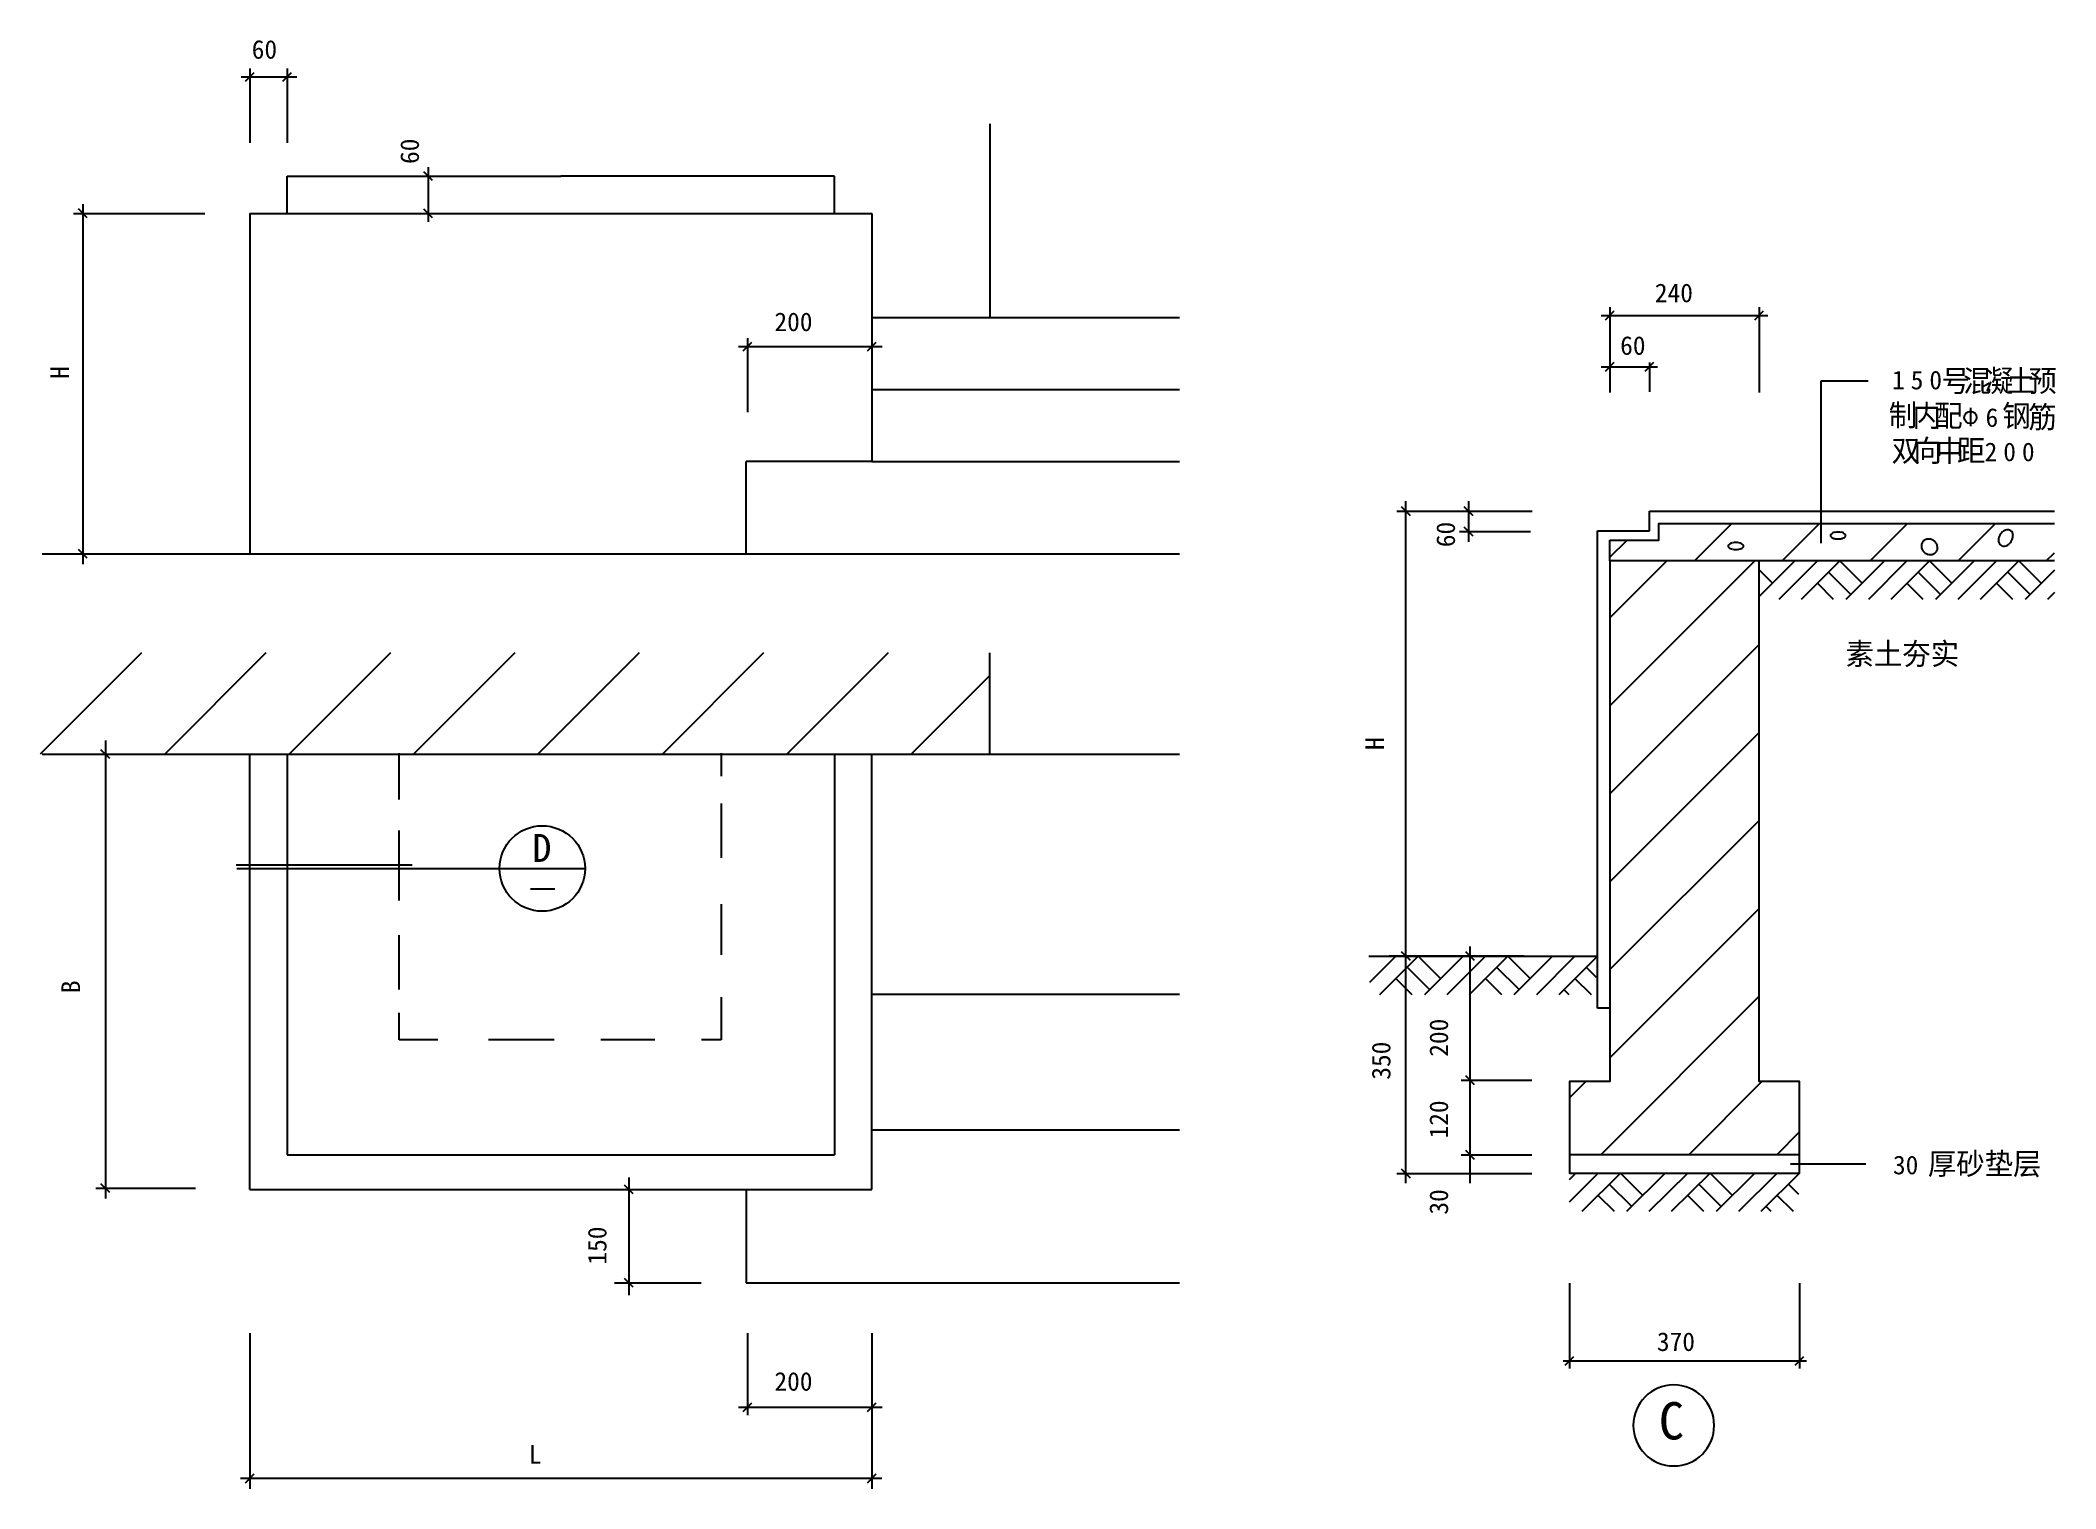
# Model space of a CAD drawing. Header units: metres. Extents: x 469 to 577, y 278 to 356.
import ezdxf

# ---------------------------------------------------------------- set-up
doc = ezdxf.new("R2010")
doc.units = ezdxf.units.M

msp = doc.modelspace()

# ---------------------------------------------------------------- linework, layer by layer
for p, q in [((480.69, 354.42), (480.69, 350.45)), ((482.69, 354.42), (482.69, 350.45)), ((480.22, 353.98), (483.21, 353.98)), ((490.24, 349.14), (490.24, 346.21)), ((482.69, 348.65), (497.35, 348.65)), ((482.69, 346.65), (482.69, 348.65)), ((512.02, 348.65), (497.35, 348.65)), ((512.02, 346.65), (512.02, 348.65)), ((471.74, 347.15), (471.74, 327.86)), ((471.23, 346.66), (478.27, 346.66)), ((553.57, 341.64), (553.57, 337.07)), ((561.57, 341.64), (561.57, 337.07)), ((514.02, 341.09), (530.5, 341.09)), ((553.11, 341.19), (562.03, 341.19)), ((506.88, 339.53), (514.57, 339.53)), ((507.35, 339.97), (507.35, 336)), ((553.1, 338.44), (556.12, 338.44)), ((555.69, 338.67), (555.69, 337.09)), ((514.02, 337.23), (530.5, 337.23)), ((564.9, 328.98), (564.9, 337.68)), ((564.9, 337.68), (567.41, 337.68)), ((572.89, 336.24), (572.89, 335.25)), ((514.02, 333.36), (530.5, 333.36)), ((549.41, 330.69), (542.16, 330.69)), ((542.64, 294.69), (542.64, 331.23)), ((546.01, 329.06), (546.01, 331.23)), ((555.69, 330.71), (562.24, 330.71)), ((555.69, 329.64), (555.69, 330.71)), ((562.24, 330.71), (577.39, 330.71)), ((549.31, 329.6), (545.52, 329.6)), ((552.9, 304.06), (552.9, 329.64)), ((552.9, 329.64), (555.69, 329.64)), ((558.1, 328.04), (560.1, 330.04)), ((562.81, 328.04), (564.81, 330.04)), ((567.52, 328.04), (569.52, 330.04)), ((572.24, 328.04), (574.24, 330.04)), ((553.57, 328.23), (554.49, 329.14)), ((576.95, 328.04), (577.39, 328.47)), ((553.57, 320.27), (561.34, 328.04)), ((553.57, 324.98), (556.62, 328.04)), ((563.49, 328.04), (561.57, 326.12)), ((562.29, 326.84), (561.57, 327.56)), ((564.69, 328.04), (562.62, 325.97)), ((565.89, 328.04), (563.82, 325.97)), ((566.49, 326.24), (565.29, 327.44)), ((567.09, 326.84), (565.89, 328.04)), ((568.29, 328.04), (566.22, 325.97)), ((569.49, 328.04), (567.42, 325.97)), ((570.69, 328.04), (568.62, 325.97)), ((571.29, 326.24), (570.09, 327.44)), ((571.89, 326.84), (570.69, 328.04)), ((573.09, 328.04), (571.02, 325.97)), ((574.29, 328.04), (572.22, 325.97)), ((575.49, 328.04), (573.42, 325.97)), ((576.09, 326.24), (574.89, 327.44)), ((576.69, 326.84), (575.49, 328.04)), ((577.39, 327.54), (575.82, 325.97)), ((565.56, 325.97), (564.69, 326.84)), ((570.36, 325.97), (569.49, 326.84)), ((575.16, 325.97), (574.29, 326.84)), ((577.39, 326.34), (577.02, 325.97)), ((474.89, 323.1), (469.46, 317.68)), ((481.55, 323.1), (476.13, 317.68)), ((488.22, 323.1), (482.8, 317.68)), ((494.89, 323.1), (489.46, 317.68)), ((501.55, 323.1), (496.13, 317.68)), ((508.22, 323.1), (502.8, 317.68)), ((514.89, 323.1), (509.46, 317.68)), ((553.57, 315.56), (561.57, 323.56)), ((520.34, 321.89), (516.13, 317.68)), ((553.57, 310.84), (561.57, 318.84)), ((472.95, 318.41), (472.95, 293.86)), ((482.69, 317.68), (482.69, 296.21)), ((488.69, 315.24), (488.69, 317.73)), ((505.94, 317.73), (505.94, 316.49)), ((512.02, 317.68), (512.02, 296.21)), ((520.34, 317.68), (530.5, 317.68)), ((505.94, 315.03), (505.94, 312.13)), ((488.69, 309.84), (488.69, 313.58)), ((553.57, 306.13), (561.57, 314.13)), ((479.99, 311.55), (498.65, 311.55)), ((495.73, 310.46), (497.04, 310.46)), ((505.94, 309.63), (505.94, 306.93)), ((553.57, 301.41), (561.57, 309.41)), ((488.69, 305.06), (488.69, 307.97)), ((540.65, 306.86), (552.9, 306.86)), ((542.1, 306.86), (540.69, 305.44)), ((543.3, 306.86), (541.23, 304.78)), ((548.97, 306.86), (541.75, 306.86)), ((544.5, 305.66), (543.3, 306.86)), ((545.7, 306.86), (543.63, 304.78)), ((546.9, 306.86), (544.83, 304.78)), ((548.1, 306.86), (546.03, 304.78)), ((546.08, 294.69), (546.08, 307.37)), ((549.3, 305.66), (548.1, 306.86)), ((550.5, 306.86), (548.43, 304.78)), ((551.7, 306.86), (549.63, 304.78)), ((552.9, 306.86), (550.83, 304.78)), ((542.98, 304.78), (542.1, 305.66)), ((543.9, 305.06), (542.7, 306.26)), ((547.78, 304.78), (546.9, 305.66)), ((548.7, 305.06), (547.5, 306.26)), ((552.58, 304.78), (551.7, 305.66)), ((552.86, 305.7), (552.3, 306.26)), ((505.94, 304.65), (505.94, 302.36)), ((514.02, 304.81), (530.51, 304.81)), ((551.38, 304.78), (551.1, 305.06)), ((553.1, 296.23), (561.57, 304.7)), ((488.69, 302.36), (488.69, 303.82)), ((553.57, 304.06), (552.9, 304.06)), ((490.76, 302.36), (488.69, 302.36)), ((497, 302.36), (493.47, 302.36)), ((502.4, 302.36), (499.49, 302.36)), ((505.94, 302.36), (504.9, 302.36)), ((549.39, 300.19), (545.6, 300.19)), ((551.4, 299.25), (552.29, 300.14)), ((557.81, 296.23), (561.72, 300.14)), ((514.02, 297.54), (530.51, 297.54)), ((562.53, 296.23), (563.74, 297.44)), ((482.69, 296.21), (512.02, 296.21)), ((549.39, 296.19), (545.6, 296.19)), ((551.4, 296.23), (563.74, 296.23)), ((501, 294.98), (501, 288.68)), ((545.95, 295.19), (542.16, 295.19)), ((549.39, 295.19), (545.6, 295.19)), ((551.74, 295.23), (551.38, 294.87)), ((552.94, 295.23), (551.38, 293.67)), ((554.14, 295.23), (552.06, 293.16)), ((555.34, 294.03), (554.14, 295.23)), ((556.54, 295.23), (554.46, 293.16)), ((557.74, 295.23), (555.66, 293.16)), ((558.94, 295.23), (556.86, 293.16)), ((560.14, 294.03), (558.94, 295.23)), ((561.34, 295.23), (559.26, 293.16)), ((562.54, 295.23), (560.46, 293.16)), ((563.74, 295.23), (561.66, 293.16)), ((563.25, 295.72), (567.28, 295.72)), ((472.44, 294.41), (477.78, 294.41)), ((507.29, 294.34), (507.29, 289.34)), ((553.81, 293.16), (552.94, 294.03)), ((554.74, 293.43), (553.54, 294.63)), ((558.61, 293.16), (557.74, 294.03)), ((559.54, 293.43), (558.34, 294.63)), ((563.41, 293.16), (562.54, 294.03)), ((563.69, 294.07), (563.14, 294.63)), ((562.21, 293.16), (561.94, 293.43)), ((500.23, 289.34), (504.87, 289.34)), ((507.29, 289.34), (530.5, 289.34)), ((551.4, 289.33), (551.4, 284.76)), ((563.74, 289.33), (563.74, 284.76)), ((480.69, 286.64), (480.69, 278.31)), ((507.35, 286.64), (507.35, 282.25)), ((514.02, 286.64), (514.02, 278.31)), ((551.06, 285.17), (564.1, 285.17)), ((506.88, 282.68), (514.57, 282.68)), ((480.18, 278.87), (514.55, 278.87))]:
    msp.add_line(p, q)
for points in [[(480.45, 353.75), (480.92, 354.22)], [(482.45, 353.75), (482.92, 354.22)], [(520.36, 341.09), (520.36, 351.46)], [(490.48, 348.42), (490.01, 348.89)], [(471.97, 346.43), (471.5, 346.9)], [(490.48, 346.42), (490.01, 346.89)], [(480.69, 346.65), (480.69, 328.42)], [(480.69, 346.65), (514.02, 346.65)], [(514.02, 346.65), (514.02, 333.36)], [(553.33, 340.96), (553.8, 341.43)], [(561.33, 340.96), (561.8, 341.43)], [(507.12, 339.29), (507.59, 339.76)], [(513.78, 339.29), (514.25, 339.76)], [(553.33, 338.21), (553.8, 338.68)], [(555.46, 338.21), (555.93, 338.68)], [(514.02, 333.36), (507.29, 333.36)], [(507.29, 328.42), (507.29, 333.36)], [(542.88, 330.46), (542.41, 330.93)], [(546.24, 330.46), (545.77, 330.93)], [(546.24, 329.37), (545.77, 329.84)], [(553.57, 329.14), (556.2, 329.14), (556.2, 330.04), (561.57, 330.04), (577.39, 330.04)], [(469.56, 328.42), (530.5, 328.42)], [(471.97, 328.18), (471.5, 328.65)], [(577.39, 328.04), (561.57, 328.04), (553.57, 328.04), (553.57, 329.14)], [(553.57, 328.04), (553.57, 300.14), (551.4, 300.14), (551.4, 295.23), (563.74, 295.23), (563.74, 300.14), (561.57, 300.14), (561.57, 328.04)], [(520.34, 317.68), (520.34, 323.1)], [(469.56, 317.68), (520.34, 317.68)], [(473.18, 317.44), (472.71, 317.91)], [(480.69, 294.34), (480.69, 317.68)], [(514.02, 294.34), (514.02, 317.68)], [(479.96, 311.74), (489.39, 311.74)], [(542.88, 306.62), (542.41, 307.09)], [(546.32, 306.62), (545.85, 307.09)], [(546.32, 299.95), (545.85, 300.43)], [(546.32, 295.95), (545.85, 296.43)], [(542.88, 294.95), (542.41, 295.43)], [(473.18, 294.18), (472.71, 294.65)], [(480.69, 294.34), (514.02, 294.34)], [(501.23, 294.11), (500.76, 294.58)], [(501.23, 289.11), (500.76, 289.58)], [(551.17, 284.93), (551.64, 285.4)], [(563.5, 284.93), (563.97, 285.4)], [(507.12, 282.44), (507.59, 282.92)], [(513.78, 282.44), (514.25, 282.92)], [(480.45, 278.63), (480.92, 279.1)], [(513.78, 278.63), (514.25, 279.1)]]:
    msp.add_lwpolyline(points)
for centre, radius in [((572.89, 335.73), 0.33), ((496.36, 311.55), 2.29)]:
    msp.add_circle(centre, radius)
for centre, radius, start, end in [((565.48, 329.4), 0.09, 137.18, 180), ((565.63, 329.25), 0.3, 114.08, 137.18), ((565.73, 329.03), 0.55, 100.49, 114.08), ((565.8, 328.66), 0.92, 90, 100.49), ((565.8, 328.66), 0.92, 79.51, 90), ((565.87, 329.03), 0.55, 65.92, 79.51), ((565.97, 329.25), 0.3, 42.82, 65.92), ((566.12, 329.4), 0.09, 0, 42.82), ((575, 329.11), 0.62, 145.32, 162.62), ((575, 329.11), 0.62, 128.02, 145.32), ((574.92, 329.22), 0.48, 108.38, 128.02), ((574.89, 329.32), 0.38, 84.17, 108.38), ((574.9, 329.43), 0.27, 55.32, 84.17), ((574.9, 329.43), 0.27, 26.48, 55.32), ((574.8, 329.38), 0.38, 2.27, 26.48), ((559.99, 328.83), 0.09, 137.18, 180), ((559.99, 328.83), 0.09, 180, 222.82), ((560.15, 328.69), 0.3, 114.08, 137.18), ((560.15, 328.97), 0.3, 222.82, 245.92), ((560.25, 328.46), 0.55, 100.49, 114.08), ((560.25, 329.2), 0.55, 245.92, 259.51), ((560.32, 328.1), 0.92, 90, 100.49), ((560.32, 329.57), 0.92, 259.51, 270), ((560.32, 328.1), 0.92, 79.51, 90), ((560.32, 329.57), 0.92, 270, 280.49), ((560.38, 328.46), 0.55, 65.92, 79.51), ((560.38, 329.2), 0.55, 280.49, 294.08), ((560.49, 328.69), 0.3, 42.82, 65.92), ((560.49, 328.97), 0.3, 294.08, 317.18), ((560.64, 328.83), 0.09, 0, 42.82), ((560.64, 328.83), 0.09, 317.18, 360), ((565.48, 329.4), 0.09, 180, 222.82), ((565.63, 329.54), 0.3, 222.82, 245.92), ((565.73, 329.77), 0.55, 245.92, 259.51), ((565.8, 330.13), 0.92, 259.51, 270), ((565.8, 330.13), 0.92, 270, 280.49), ((565.87, 329.77), 0.55, 280.49, 294.08), ((565.97, 329.54), 0.3, 294.08, 317.18), ((566.12, 329.4), 0.09, 317.18, 360), ((570.62, 328.84), 0.36, 146.29, 171.11), ((570.67, 328.83), 0.41, 171.11, 194.45), ((570.71, 328.84), 0.45, 194.45, 215.94), ((570.62, 328.84), 0.36, 121.47, 146.29), ((570.75, 328.87), 0.5, 215.94, 236.29), ((570.65, 328.8), 0.41, 98.14, 121.47), ((570.75, 328.87), 0.5, 236.29, 256.64), ((570.65, 328.76), 0.45, 76.64, 98.14), ((570.74, 328.82), 0.45, 256.64, 278.14), ((570.64, 328.71), 0.5, 56.29, 76.64), ((570.74, 328.78), 0.41, 278.14, 301.47), ((570.64, 328.71), 0.5, 35.94, 56.29), ((570.77, 328.74), 0.36, 301.47, 326.29), ((570.68, 328.74), 0.45, 14.45, 35.94), ((570.77, 328.74), 0.36, 326.29, 351.11), ((570.72, 328.75), 0.41, 351.11, 374.45), ((574.87, 329.15), 0.48, 162.62, 182.27), ((574.77, 329.15), 0.38, 182.27, 206.48), ((574.67, 329.1), 0.27, 206.48, 235.32), ((574.67, 329.1), 0.27, 235.32, 264.17), ((574.68, 329.21), 0.38, 264.17, 288.38), ((574.65, 329.31), 0.48, 288.38, 308.02), ((574.56, 329.42), 0.62, 308.02, 325.32), ((574.56, 329.42), 0.62, 325.32, 342.62), ((574.69, 329.38), 0.48, 342.62, 362.27), ((556.99, 281.7), 2.17, 0, 180), ((556.99, 281.7), 2.17, 180, 360)]:
    msp.add_arc(centre, radius, start, end)

# ---------------------------------------------------------------- texts
for s, height, p in [('60', 1, (480.79, 354.95)), ('240 ', 1, (555.98, 341.9)), ('200', 1, (508.8, 340.35)), ('60', 1, (554.12, 339.08)), ('1', 1, (568.69, 337.23)), ('5', 1, (569.69, 337.23)), ('0', 1, (570.69, 337.23)), ('号', 1.17, (571.34, 337.1)), ('混', 1.17, (572.5, 337.1)), ('凝', 1.17, (573.67, 337.1)), ('土', 1.17, (574.84, 337.1)), ('预', 1.17, (576, 337.1)), ('制', 1.17, (568.51, 335.26)), ('内', 1.17, (569.78, 335.23)), ('配', 1.17, (570.95, 335.23)), ('6', 1, (573.7, 335.22)), ('钢', 1.17, (574.6, 335.23)), ('筋', 1.17, (575.99, 335.16)), ('双', 1.17, (568.67, 333.36)), ('向', 1.17, (569.84, 333.36)), ('中', 1.17, (571.01, 333.36)), ('距', 1.17, (572.17, 333.36)), ('2', 1, (573.65, 333.38)), ('0', 1, (574.65, 333.38)), ('0', 1, (575.65, 333.38)), ('素土夯实', 1.17, (566.2, 322.47)), ('D ', 1.5, (495.83, 311.9)), ('30', 1, (568.74, 295.16)), ('厚砂垫层', 1.17, (570.61, 295.14)), ('370', 1, (556.09, 285.69)), ('200', 1, (508.8, 283.56)), ('C', 2, (556.19, 280.95)), ('L', 1, (495.64, 279.65))]:
    msp.add_text(s, height=height).set_placement(p)
for s, p in [('60', (489.75, 349.31)), ('H', (471, 337.79)), ('60', (545.27, 328.77)), ('H', (541.47, 317.9)), ('B', (471.59, 304.87)), ('200', (544.9, 301.46)), ('350', (541.81, 300.23)), ('120', (544.9, 297.08)), ('30', (544.9, 293)), ('150', (499.8, 290.32))]:
    msp.add_text(s, height=1, rotation=90).set_placement(p)

doc.saveas('drawing.dxf')
